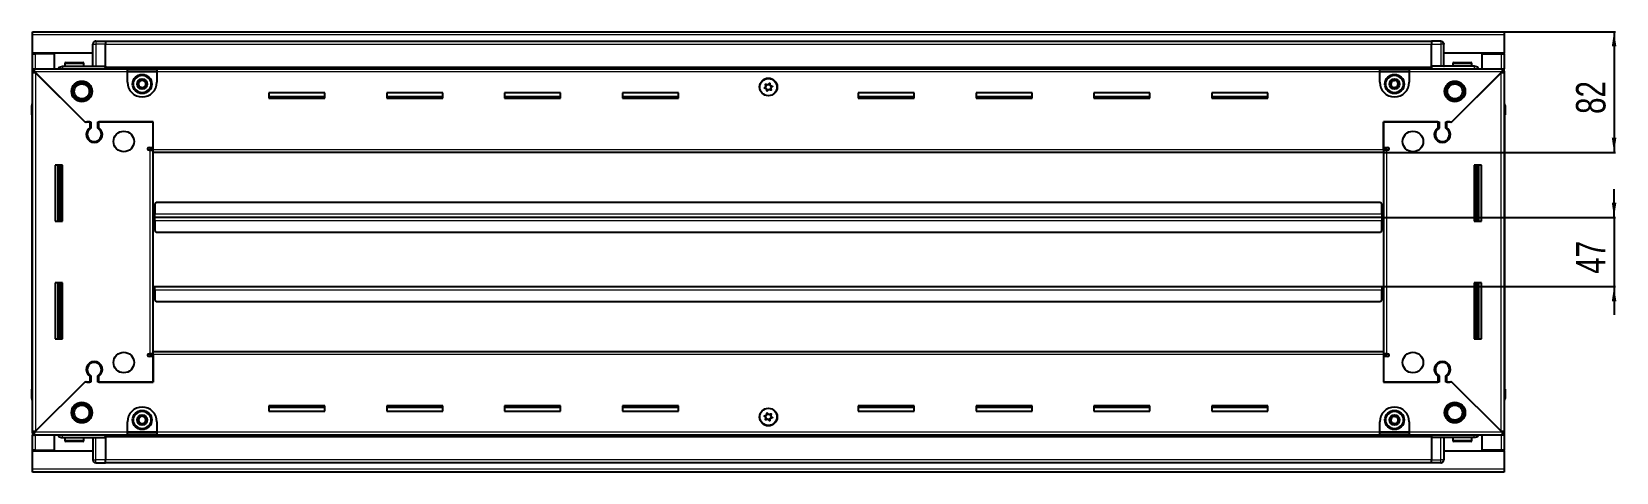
# Model space of a CAD drawing. Header units: millimetres. Extents: x 355 to 4534, y -819 to 1513.
# Drawn here: x 3458 to 4534, y 1018 to 1317 of the extents above; entities that cross this region are included whole.
import ezdxf

# ---------------------------------------------------------------- set-up
doc = ezdxf.new("R2010")
doc.units = ezdxf.units.MM
doc.layers.add('FORMAT', color=7, linetype='Continuous')
doc.styles.add('SLDTEXTSTYLE0', font='TXT', dxfattribs={"width": 0.75})
doc.dimstyles.new('SLDDIMSTYLE0', dxfattribs={"dimtxt": 20, "dimasz": 10, "dimexe": 0, "dimexo": 0.0625, "dimgap": 5, "dimtad": 2, "dimdec": 1, "dimrnd": 1e-09, "dimzin": 12, "dimdsep": 46, "dimtxsty": 'SLDTEXTSTYLE0', "dimsah": 1, "dimcen": 0.09, "dimadec": 0, "dimazin": 3, "dimtfac": 1, "dimtofl": 0, "dimtmove": 0, "dimatfit": 3, "dimfxl": 0, "dimfrac": 2, "dimtolj": 1, "dimtzin": 12, "dimarcsym": 0})
doc.dimstyles.new('SLDDIMSTYLE1', dxfattribs={"dimtxt": 20, "dimasz": 10, "dimexe": 0, "dimexo": 0.0625, "dimgap": 5, "dimtad": 2, "dimdec": 1, "dimrnd": 1e-09, "dimzin": 12, "dimdsep": 46, "dimtxsty": 'SLDTEXTSTYLE0', "dimsah": 1, "dimcen": 0.09, "dimadec": 0, "dimazin": 3, "dimtfac": 1, "dimtmove": 0, "dimatfit": 0, "dimfxl": 0, "dimfrac": 2, "dimtolj": 1, "dimtzin": 12, "dimarcsym": 0})

# ---------------------------------------------------------------- blocks, each defined once
blk = doc.blocks.new('_D_6')
at = {"layer": 'FORMAT'}
for p, q in [((4457.9, 1316.5), (4533.4, 1316.5)), ((4532.4, 1316.5), (4532.4, 1234.5)), ((4375.9, 1234.5), (4533.4, 1234.5))]:
    blk.add_line(p, q, dxfattribs=at)
for points in [[(4532.4, 1316.5), (4530.9, 1306.5), (4534, 1306.5)], [(4532.4, 1234.5), (4534, 1244.5), (4530.9, 1244.5)]]:
    blk.add_solid(points, dxfattribs=at)
at = {"layer": 'FORMAT', "insert": (4506.6, 1260.7), "char_height": 20, "attachment_point": 1, "rotation": 90, "style": 'SLDTEXTSTYLE0'}
blk.add_mtext('82', dxfattribs=at)
blk = doc.blocks.new('_D_7')
at = {"layer": 'FORMAT'}
for p, q in [((4532.4, 1190.5), (4532.4, 1209.7)), ((4374.9, 1190.5), (4533.4, 1190.5)), ((4532.4, 1190.5), (4532.4, 1143.5)), ((4374.9, 1143.5), (4533.4, 1143.5)), ((4532.4, 1143.5), (4532.4, 1124.3))]:
    blk.add_line(p, q, dxfattribs=at)
for points in [[(4532.4, 1190.5), (4534, 1200.5), (4530.9, 1200.5)], [(4532.4, 1143.5), (4530.9, 1133.5), (4534, 1133.5)]]:
    blk.add_solid(points, dxfattribs=at)
at = {"layer": 'FORMAT', "insert": (4506.6, 1152.2), "char_height": 20, "attachment_point": 1, "rotation": 90, "style": 'SLDTEXTSTYLE0'}
blk.add_mtext('47', dxfattribs=at)

msp = doc.modelspace()

# ---------------------------------------------------------------- linework, layer by layer
at = {"color": 7, "linetype": 'Continuous', "lineweight": 25}
for p, q in [((3458.91, 1316.51), (4457.91, 1316.51)), ((3458.91, 1314.41), (3458.91, 1316.51)), ((3458.91, 1302.01), (3458.91, 1314.41)), ((4457.91, 1316.51), (4457.91, 1314.41)), ((4457.91, 1314.41), (4457.91, 1302.01)), ((3499.91, 1302.01), (3458.91, 1302.01)), ((3458.91, 1301.51), (3458.91, 1302.01)), ((3458.91, 1301.51), (3461.01, 1301.51)), ((3458.91, 1291.26), (3458.91, 1301.51)), ((3460.41, 1301.51), (3460.41, 1302.01)), ((3473.91, 1301.51), (3461.01, 1301.51)), ((3473.91, 1291.26), (3473.91, 1301.51)), ((3499.91, 1293.01), (3499.91, 1308.01)), ((3500.59, 1309.51), (3500.59, 1309.51)), ((3501.91, 1310.01), (3508.41, 1310.01)), ((3501.91, 1310.01), (3508.41, 1310.01)), ((3508.41, 1310.01), (3508.41, 1310.01)), ((3508.41, 1310.01), (3508.41, 1310.01)), ((3508.41, 1310.01), (3508.41, 1308.01)), ((4408.41, 1309.86), (3508.41, 1309.86)), ((3508.41, 1293.01), (3508.41, 1308.01)), ((4408.41, 1310.01), (4408.41, 1310.01)), ((4414.91, 1310.01), (4408.41, 1310.01)), ((4414.91, 1310.01), (4408.41, 1310.01)), ((4408.41, 1310.01), (4408.41, 1308.01)), ((4408.41, 1293.01), (4408.41, 1308.01)), ((4416.91, 1308.01), (4416.91, 1308.01)), ((4416.91, 1293.01), (4416.91, 1308.01)), ((4457.91, 1302.01), (4416.91, 1302.01)), ((4442.91, 1291.26), (4442.91, 1301.51)), ((4442.91, 1301.51), (4455.81, 1301.51)), ((4455.81, 1301.51), (4457.91, 1301.51)), ((4456.41, 1301.51), (4456.41, 1302.01)), ((4457.91, 1301.51), (4457.91, 1302.01)), ((4457.91, 1301.51), (4457.91, 1291.26)), ((3458.91, 1289.76), (3458.91, 1291.26)), ((3458.91, 1291.26), (3459.91, 1291.26)), ((3459.91, 1291.26), (3523.41, 1291.26)), ((3459.91, 1289.76), (3459.91, 1291.26)), ((3479.41, 1293.01), (3508.41, 1293.01)), ((3480.91, 1294.91), (3480.91, 1293.01)), ((3481.71, 1295.71), (3493.11, 1295.71)), ((3493.91, 1293.01), (3493.91, 1294.91)), ((3508.34, 1291.26), (3508.41, 1292.97)), ((3508.41, 1293.01), (3508.41, 1292.51)), ((3508.41, 1291.86), (4408.41, 1291.86)), ((3523.41, 1289.16), (3523.41, 1291.26)), ((3523.41, 1291.26), (3543.41, 1291.26)), ((3543.41, 1291.26), (4373.41, 1291.26)), ((3543.41, 1291.26), (3543.41, 1289.16)), ((4373.41, 1289.16), (4373.41, 1291.26)), ((4373.41, 1291.26), (4393.41, 1291.26)), ((4393.41, 1291.26), (4393.41, 1289.16)), ((4393.41, 1291.26), (4456.91, 1291.26)), ((4437.41, 1293.01), (4408.41, 1293.01)), ((4408.41, 1293.01), (4408.41, 1292.51)), ((4408.41, 1292.97), (4408.49, 1291.26)), ((4422.91, 1294.91), (4422.91, 1293.01)), ((4423.71, 1295.71), (4435.11, 1295.71)), ((4435.91, 1293.01), (4435.91, 1294.91)), ((4456.91, 1289.76), (4456.91, 1291.26)), ((4456.91, 1291.26), (4457.91, 1291.26)), ((4457.91, 1289.76), (4457.91, 1291.26)), ((3458.91, 1289.26), (3458.91, 1289.76)), ((3458.91, 1289.76), (3459.91, 1289.76)), ((3458.91, 1044.76), (3458.91, 1289.26)), ((3460.41, 1289.26), (3458.91, 1289.26)), ((3460.51, 1289.16), (3494.41, 1255.26)), ((3495.11, 1254.56), (3461.01, 1288.66)), ((3523.41, 1289.76), (3543.41, 1289.76)), ((3523.41, 1282.26), (3523.41, 1289.16)), ((3543.41, 1289.16), (3543.41, 1282.26)), ((4373.41, 1289.76), (4393.41, 1289.76)), ((4373.41, 1282.26), (4373.41, 1289.16)), ((4393.41, 1289.16), (4393.41, 1282.26)), ((4455.81, 1288.66), (4421.71, 1254.56)), ((4422.41, 1255.26), (4456.31, 1289.16)), ((4456.41, 1289.26), (4457.91, 1289.26)), ((4456.91, 1289.76), (4457.91, 1289.76)), ((4457.91, 1289.76), (4457.91, 1289.26)), ((4457.91, 1289.26), (4457.91, 1044.76)), ((3657.41, 1275.01), (3619.41, 1275.01)), ((3619.41, 1275.01), (3619.41, 1271.51)), ((3657.41, 1272.26), (3619.41, 1272.26)), ((3619.41, 1271.51), (3657.41, 1271.51)), ((3657.41, 1271.51), (3657.41, 1275.01)), ((3737.41, 1275.01), (3699.41, 1275.01)), ((3699.41, 1275.01), (3699.41, 1271.51)), ((3737.41, 1272.26), (3699.41, 1272.26)), ((3699.41, 1271.51), (3737.41, 1271.51)), ((3737.41, 1271.51), (3737.41, 1275.01)), ((3817.41, 1275.01), (3779.41, 1275.01)), ((3779.41, 1275.01), (3779.41, 1271.51)), ((3817.41, 1272.26), (3779.41, 1272.26)), ((3779.41, 1271.51), (3817.41, 1271.51)), ((3817.41, 1271.51), (3817.41, 1275.01)), ((3897.41, 1275.01), (3859.41, 1275.01)), ((3859.41, 1275.01), (3859.41, 1271.51)), ((3897.41, 1272.26), (3859.41, 1272.26)), ((3859.41, 1271.51), (3897.41, 1271.51)), ((3897.41, 1271.51), (3897.41, 1275.01)), ((4057.41, 1275.01), (4019.41, 1275.01)), ((4019.41, 1275.01), (4019.41, 1271.51)), ((4057.41, 1272.26), (4019.41, 1272.26)), ((4019.41, 1271.51), (4057.41, 1271.51)), ((4057.41, 1271.51), (4057.41, 1275.01)), ((4137.41, 1275.01), (4099.41, 1275.01)), ((4099.41, 1275.01), (4099.41, 1271.51)), ((4137.41, 1272.26), (4099.41, 1272.26)), ((4099.41, 1271.51), (4137.41, 1271.51)), ((4137.41, 1271.51), (4137.41, 1275.01)), ((4217.41, 1275.01), (4179.41, 1275.01)), ((4179.41, 1275.01), (4179.41, 1271.51)), ((4217.41, 1272.26), (4179.41, 1272.26)), ((4179.41, 1271.51), (4217.41, 1271.51)), ((4217.41, 1271.51), (4217.41, 1275.01)), ((4297.41, 1275.01), (4259.41, 1275.01)), ((4259.41, 1275.01), (4259.41, 1271.51)), ((4297.41, 1272.26), (4259.41, 1272.26)), ((4259.41, 1271.51), (4297.41, 1271.51)), ((4297.41, 1271.51), (4297.41, 1275.01)), ((3458.41, 1266.51), (3458.41, 1260.01)), ((3458.41, 1260.01), (3458.41, 1266.51)), ((3458.41, 1260.01), (3458.41, 1260.01)), ((3458.91, 1260.01), (3458.41, 1260.01)), ((3458.56, 1260.01), (3458.56, 1074.01)), ((4457.91, 1267.83), (4457.91, 1267.83)), ((4457.91, 1260.01), (4458.41, 1260.01)), ((4458.26, 1074.01), (4458.26, 1260.01)), ((4458.41, 1266.51), (4458.41, 1260.01)), ((4458.41, 1260.01), (4458.41, 1266.51)), ((4458.41, 1260.01), (4458.41, 1260.01)), ((4458.41, 1260.01), (4458.41, 1260.01)), ((3494.41, 1255.26), (3498.61, 1255.26)), ((3495.81, 1255.26), (3495.11, 1254.56)), ((3497.91, 1255.26), (3495.81, 1255.26)), ((3497.91, 1255.26), (3497.91, 1251.37)), ((3498.61, 1255.26), (3498.61, 1250.97)), ((3503.21, 1255.26), (3540.91, 1255.26)), ((3503.21, 1250.97), (3503.21, 1255.26)), ((3503.91, 1251.37), (3503.91, 1255.26)), ((3540.91, 1255.26), (3503.91, 1255.26)), ((3540.91, 1238.01), (3540.91, 1255.26)), ((3540.91, 1236.61), (3540.91, 1255.26)), ((4375.91, 1255.26), (4375.91, 1238.01)), ((4412.91, 1255.26), (4375.91, 1255.26)), ((4375.91, 1255.26), (4413.61, 1255.26)), ((4375.91, 1236.61), (4375.91, 1255.26)), ((4412.91, 1255.26), (4412.91, 1251.37)), ((4413.61, 1255.26), (4413.61, 1250.97)), ((4418.21, 1255.26), (4422.41, 1255.26)), ((4418.21, 1250.97), (4418.21, 1255.26)), ((4421.01, 1255.26), (4418.91, 1255.26)), ((4418.91, 1251.37), (4418.91, 1255.26)), ((4421.71, 1254.56), (4421.01, 1255.26)), ((3498.91, 1242.39), (3498.91, 1241.63)), ((3538.06, 1238.01), (3540.91, 1238.01)), ((3540.91, 1237.01), (3538.91, 1237.01)), ((3538.91, 1237.01), (3538.91, 1236.01)), ((4375.91, 1238.01), (4378.76, 1238.01)), ((4377.91, 1237.01), (4375.91, 1237.01)), ((4377.91, 1236.01), (4377.91, 1237.01)), ((4417.91, 1242.39), (4417.91, 1241.63)), ((3538.81, 1236.01), (3538.06, 1236.01)), ((3538.81, 1236.01), (3540.91, 1236.01)), ((3540.91, 1234.51), (3540.91, 1236.61)), ((3540.91, 1099.51), (3540.91, 1234.51)), ((4375.91, 1234.51), (3540.91, 1234.51)), ((4375.91, 1236.61), (4375.91, 1234.51)), ((4375.91, 1236.01), (4378.01, 1236.01)), ((4375.91, 1234.51), (4375.91, 1099.51)), ((4378.76, 1236.01), (4378.01, 1236.01)), ((3479.41, 1226.01), (3474.41, 1226.01)), ((3474.41, 1226.01), (3474.41, 1188.01)), ((3476.56, 1188.01), (3476.56, 1226.01)), ((3478.35, 1188.01), (3478.35, 1226.01)), ((3478.39, 1188.01), (3478.39, 1226.01)), ((3479.41, 1188.01), (3479.41, 1226.01)), ((4437.41, 1226.01), (4437.41, 1188.01)), ((4442.41, 1226.01), (4437.41, 1226.01)), ((4438.43, 1226.01), (4438.43, 1188.01)), ((4438.47, 1226.01), (4438.47, 1188.01)), ((4440.26, 1226.01), (4440.26, 1188.01)), ((4442.41, 1188.01), (4442.41, 1226.01)), ((3542.91, 1200.51), (3541.91, 1199.51)), ((3541.91, 1199.51), (3541.91, 1192.61)), ((4373.91, 1200.51), (3542.91, 1200.51)), ((4374.91, 1199.51), (4373.91, 1200.51)), ((4374.91, 1192.61), (4374.91, 1199.51)), ((3474.41, 1188.01), (3479.41, 1188.01)), ((3541.66, 1190.51), (3540.91, 1190.51)), ((3541.91, 1193.36), (3541.66, 1193.36)), ((3541.66, 1193.36), (3541.66, 1190.51)), ((3541.66, 1190.51), (3541.66, 1187.66)), ((3541.66, 1187.66), (3541.91, 1187.66)), ((3541.91, 1190.51), (3541.91, 1192.61)), ((3541.91, 1188.41), (3541.91, 1190.51)), ((4374.91, 1190.51), (3541.91, 1190.51)), ((3541.91, 1188.41), (3541.91, 1181.51)), ((4375.16, 1193.36), (4374.91, 1193.36)), ((4374.91, 1192.61), (4374.91, 1190.51)), ((4374.91, 1190.51), (4374.91, 1188.41)), ((4374.91, 1181.51), (4374.91, 1188.41)), ((4374.91, 1187.66), (4375.16, 1187.66)), ((4375.16, 1190.51), (4375.16, 1193.36)), ((4375.16, 1187.66), (4375.16, 1190.51)), ((4375.91, 1190.51), (4375.16, 1190.51)), ((4437.41, 1188.01), (4442.41, 1188.01)), ((3541.91, 1181.51), (3542.91, 1180.51)), ((3542.91, 1180.51), (4373.91, 1180.51)), ((4373.91, 1180.51), (4374.91, 1181.51)), ((3479.41, 1146.01), (3474.41, 1146.01)), ((3474.41, 1146.01), (3474.41, 1108.01)), ((3476.56, 1108.01), (3476.56, 1146.01)), ((3478.35, 1108.01), (3478.35, 1146.01)), ((3478.39, 1108.01), (3478.39, 1146.01)), ((3479.41, 1108.01), (3479.41, 1146.01)), ((3540.91, 1143.51), (3541.66, 1143.51)), ((3541.66, 1143.51), (3541.66, 1140.66)), ((3541.66, 1140.66), (3541.91, 1140.66)), ((3541.91, 1141.41), (3541.91, 1143.51)), ((3541.91, 1143.51), (4374.91, 1143.51)), ((3541.91, 1141.41), (3541.91, 1134.51)), ((4374.91, 1143.51), (4374.91, 1141.41)), ((4374.91, 1134.51), (4374.91, 1141.41)), ((4374.91, 1140.66), (4375.16, 1140.66)), ((4375.16, 1140.66), (4375.16, 1143.51)), ((4375.16, 1143.51), (4375.91, 1143.51)), ((4437.41, 1146.01), (4437.41, 1108.01)), ((4442.41, 1146.01), (4437.41, 1146.01)), ((4438.43, 1146.01), (4438.43, 1108.01)), ((4438.47, 1146.01), (4438.47, 1108.01)), ((4440.26, 1146.01), (4440.26, 1108.01)), ((4442.41, 1108.01), (4442.41, 1146.01)), ((3541.91, 1134.51), (3542.91, 1133.51)), ((3542.91, 1133.51), (4373.91, 1133.51)), ((4373.91, 1133.51), (4374.91, 1134.51)), ((3474.41, 1108.01), (3479.41, 1108.01)), ((4437.41, 1108.01), (4442.41, 1108.01)), ((3538.06, 1098.01), (3538.81, 1098.01)), ((3540.91, 1098.01), (3538.81, 1098.01)), ((3538.91, 1098.01), (3538.91, 1097.01)), ((3540.91, 1097.41), (3540.91, 1099.51)), ((3540.91, 1099.51), (4375.91, 1099.51)), ((3540.91, 1097.41), (3540.91, 1078.76)), ((4375.91, 1099.51), (4375.91, 1097.41)), ((4378.01, 1098.01), (4375.91, 1098.01)), ((4375.91, 1097.41), (4375.91, 1078.76)), ((4377.91, 1097.01), (4377.91, 1098.01)), ((4378.01, 1098.01), (4378.76, 1098.01)), ((3498.91, 1092.38), (3498.91, 1091.62)), ((3540.91, 1096.01), (3538.06, 1096.01)), ((3538.91, 1097.01), (3540.91, 1097.01)), ((3540.91, 1078.76), (3540.91, 1096.01)), ((4375.91, 1097.01), (4377.91, 1097.01)), ((4375.91, 1096.01), (4375.91, 1078.76)), ((4378.76, 1096.01), (4375.91, 1096.01)), ((4417.91, 1092.38), (4417.91, 1091.62)), ((3494.41, 1078.76), (3460.51, 1044.86)), ((3461.01, 1045.36), (3495.11, 1079.46)), ((3498.61, 1078.76), (3494.41, 1078.76)), ((3495.11, 1079.46), (3495.81, 1078.76)), ((3495.81, 1078.76), (3497.91, 1078.76)), ((3497.91, 1082.65), (3497.91, 1078.76)), ((3498.61, 1083.04), (3498.61, 1078.76)), ((3503.21, 1078.76), (3503.21, 1083.04)), ((3540.91, 1078.76), (3503.21, 1078.76)), ((3503.91, 1078.76), (3503.91, 1082.65)), ((3503.91, 1078.76), (3540.91, 1078.76)), ((4375.91, 1078.76), (4412.91, 1078.76)), ((4413.61, 1078.76), (4375.91, 1078.76)), ((4412.91, 1082.65), (4412.91, 1078.76)), ((4413.61, 1083.04), (4413.61, 1078.76)), ((4418.21, 1078.76), (4418.21, 1083.04)), ((4422.41, 1078.76), (4418.21, 1078.76)), ((4418.91, 1078.76), (4418.91, 1082.65)), ((4418.91, 1078.76), (4421.01, 1078.76)), ((4421.01, 1078.76), (4421.71, 1079.46)), ((4421.71, 1079.46), (4455.81, 1045.36)), ((4456.31, 1044.86), (4422.41, 1078.76)), ((3458.41, 1074.01), (3458.41, 1074.01)), ((3458.41, 1067.51), (3458.41, 1074.01)), ((3458.41, 1074.01), (3458.41, 1074.01)), ((3458.41, 1074.01), (3458.41, 1067.51)), ((3458.91, 1074.01), (3458.41, 1074.01)), ((3458.91, 1066.18), (3458.91, 1066.18)), ((4457.91, 1074.01), (4458.41, 1074.01)), ((4458.41, 1074.01), (4458.41, 1074.01)), ((4458.41, 1067.51), (4458.41, 1074.01)), ((4458.41, 1074.01), (4458.41, 1067.51)), ((3657.41, 1062.51), (3619.41, 1062.51)), ((3619.41, 1062.51), (3619.41, 1059.01)), ((3619.41, 1061.76), (3657.41, 1061.76)), ((3619.41, 1059.01), (3657.41, 1059.01)), ((3657.41, 1059.01), (3657.41, 1062.51)), ((3737.41, 1062.51), (3699.41, 1062.51)), ((3699.41, 1062.51), (3699.41, 1059.01)), ((3699.41, 1061.76), (3737.41, 1061.76)), ((3699.41, 1059.01), (3737.41, 1059.01)), ((3737.41, 1059.01), (3737.41, 1062.51)), ((3817.41, 1062.51), (3779.41, 1062.51)), ((3779.41, 1062.51), (3779.41, 1059.01)), ((3779.41, 1061.76), (3817.41, 1061.76)), ((3779.41, 1059.01), (3817.41, 1059.01)), ((3817.41, 1059.01), (3817.41, 1062.51)), ((3897.41, 1062.51), (3859.41, 1062.51)), ((3859.41, 1062.51), (3859.41, 1059.01)), ((3859.41, 1061.76), (3897.41, 1061.76)), ((3859.41, 1059.01), (3897.41, 1059.01)), ((3897.41, 1059.01), (3897.41, 1062.51)), ((4057.41, 1062.51), (4019.41, 1062.51)), ((4019.41, 1062.51), (4019.41, 1059.01)), ((4019.41, 1061.76), (4057.41, 1061.76)), ((4019.41, 1059.01), (4057.41, 1059.01)), ((4057.41, 1059.01), (4057.41, 1062.51)), ((4137.41, 1062.51), (4099.41, 1062.51)), ((4099.41, 1062.51), (4099.41, 1059.01)), ((4099.41, 1061.76), (4137.41, 1061.76)), ((4099.41, 1059.01), (4137.41, 1059.01)), ((4137.41, 1059.01), (4137.41, 1062.51)), ((4217.41, 1062.51), (4179.41, 1062.51)), ((4179.41, 1062.51), (4179.41, 1059.01)), ((4179.41, 1061.76), (4217.41, 1061.76)), ((4179.41, 1059.01), (4217.41, 1059.01)), ((4217.41, 1059.01), (4217.41, 1062.51)), ((4297.41, 1062.51), (4259.41, 1062.51)), ((4259.41, 1062.51), (4259.41, 1059.01)), ((4259.41, 1061.76), (4297.41, 1061.76)), ((4259.41, 1059.01), (4297.41, 1059.01)), ((4297.41, 1059.01), (4297.41, 1062.51)), ((3458.91, 1044.26), (3458.91, 1044.76)), ((3460.41, 1044.76), (3458.91, 1044.76)), ((3458.91, 1044.26), (3458.91, 1042.76)), ((3459.91, 1044.26), (3458.91, 1044.26)), ((3459.91, 1044.26), (3459.91, 1042.76)), ((3523.41, 1044.86), (3523.41, 1051.76)), ((3523.41, 1042.76), (3523.41, 1044.86)), ((3543.41, 1044.26), (3523.41, 1044.26)), ((3543.41, 1051.76), (3543.41, 1044.86)), ((3543.41, 1044.86), (3543.41, 1042.76)), ((4373.41, 1044.86), (4373.41, 1051.76)), ((4373.41, 1042.76), (4373.41, 1044.86)), ((4393.41, 1044.26), (4373.41, 1044.26)), ((4393.41, 1051.76), (4393.41, 1044.86)), ((4393.41, 1044.86), (4393.41, 1042.76)), ((4456.41, 1044.76), (4457.91, 1044.76)), ((4456.91, 1044.26), (4456.91, 1042.76)), ((4457.91, 1044.26), (4456.91, 1044.26)), ((4457.91, 1044.76), (4457.91, 1044.26)), ((4457.91, 1044.26), (4457.91, 1042.76)), ((3458.91, 1032.51), (3458.91, 1042.76)), ((3459.91, 1042.76), (3458.91, 1042.76)), ((3523.41, 1042.76), (3459.91, 1042.76)), ((3473.91, 1032.51), (3473.91, 1042.76)), ((3479.41, 1041.01), (3508.41, 1041.01)), ((3480.91, 1041.01), (3480.91, 1039.11)), ((3485.49, 1038.31), (3481.71, 1038.31)), ((3493.11, 1038.31), (3485.49, 1038.31)), ((3493.91, 1039.11), (3493.91, 1041.01)), ((3499.91, 1041.01), (3499.91, 1026.01)), ((3508.41, 1041.04), (3508.34, 1042.76)), ((4408.41, 1042.16), (3508.41, 1042.16)), ((3508.41, 1041.01), (3508.41, 1041.51)), ((3508.41, 1041.01), (3508.41, 1026.01)), ((3543.41, 1042.76), (3523.41, 1042.76)), ((4373.41, 1042.76), (3543.41, 1042.76)), ((4393.41, 1042.76), (4373.41, 1042.76)), ((4456.91, 1042.76), (4393.41, 1042.76)), ((4408.49, 1042.76), (4408.41, 1041.04)), ((4408.41, 1041.01), (4408.41, 1041.51)), ((4437.41, 1041.01), (4408.41, 1041.01)), ((4408.41, 1041.01), (4408.41, 1026.01)), ((4416.91, 1041.01), (4416.91, 1026.01)), ((4422.91, 1041.01), (4422.91, 1039.11)), ((4430.7, 1038.31), (4423.71, 1038.31)), ((4435.11, 1038.31), (4430.7, 1038.31)), ((4435.91, 1039.11), (4435.91, 1041.01)), ((4442.91, 1032.51), (4442.91, 1042.76)), ((4457.91, 1042.76), (4456.91, 1042.76)), ((4457.91, 1042.76), (4457.91, 1032.51)), ((3461.01, 1032.51), (3458.91, 1032.51)), ((3458.91, 1032.01), (3458.91, 1032.51)), ((3458.91, 1032.01), (3499.91, 1032.01)), ((3458.91, 1019.61), (3458.91, 1032.01)), ((3460.41, 1032.01), (3460.41, 1032.51)), ((3461.01, 1032.51), (3473.91, 1032.51)), ((3499.91, 1026.01), (3499.91, 1026.01)), ((3501.91, 1024.01), (3508.41, 1024.01)), ((3501.91, 1024.01), (3508.41, 1024.01)), ((3508.41, 1024.01), (3508.41, 1026.01)), ((3508.41, 1024.16), (4408.41, 1024.16)), ((3508.41, 1024.01), (3508.41, 1024.01)), ((4408.41, 1024.01), (4408.41, 1026.01)), ((4414.91, 1024.01), (4408.41, 1024.01)), ((4408.41, 1024.01), (4408.41, 1024.01)), ((4408.41, 1024.01), (4408.41, 1024.01)), ((4414.91, 1024.01), (4408.41, 1024.01)), ((4416.23, 1024.51), (4416.23, 1024.51)), ((4416.91, 1032.01), (4457.91, 1032.01)), ((4455.81, 1032.51), (4442.91, 1032.51)), ((4457.91, 1032.51), (4455.81, 1032.51)), ((4456.41, 1032.01), (4456.41, 1032.51)), ((4457.91, 1032.01), (4457.91, 1032.51)), ((4457.91, 1032.01), (4457.91, 1019.61)), ((3458.91, 1017.51), (3458.91, 1019.61)), ((4457.91, 1017.51), (3458.91, 1017.51)), ((4457.91, 1019.61), (4457.91, 1017.51))]:
    msp.add_line(p, q, dxfattribs=at)
at = {"color": 8, "linetype": 'Continuous', "lineweight": 18}
for p, q in [((4457.91, 1314.41), (3458.91, 1314.41)), ((3461.01, 1301.51), (3461.01, 1302.01)), ((3461.01, 1291.26), (3461.01, 1301.51)), ((3499.91, 1308.01), (3501.91, 1308.01)), ((3501.91, 1310.01), (3501.91, 1308.01)), ((3501.91, 1308.01), (3501.91, 1293.01)), ((3508.41, 1308.01), (3501.91, 1308.01)), ((4408.41, 1307.86), (3508.41, 1307.86)), ((4408.41, 1308.01), (4414.91, 1308.01)), ((4414.91, 1310.01), (4414.91, 1308.01)), ((4416.91, 1308.01), (4414.91, 1308.01)), ((4414.91, 1308.01), (4414.91, 1293.01)), ((4455.81, 1302.01), (4455.81, 1301.51)), ((4455.81, 1301.51), (4455.81, 1291.26)), ((3480.91, 1294.91), (3493.91, 1294.91)), ((4408.41, 1292.51), (3508.41, 1292.51)), ((4408.41, 1291.27), (3508.41, 1291.27)), ((4422.91, 1294.91), (4435.91, 1294.91)), ((3523.41, 1289.16), (3460.51, 1289.16)), ((3461.01, 1288.66), (3461.01, 1045.36)), ((3523.41, 1289.16), (3543.41, 1289.16)), ((4373.41, 1289.16), (3543.41, 1289.16)), ((4373.41, 1289.16), (4393.41, 1289.16)), ((4456.31, 1289.16), (4393.41, 1289.16)), ((4455.81, 1045.36), (4455.81, 1288.66)), ((3458.91, 1266.51), (3458.41, 1266.51)), ((4457.91, 1266.51), (4458.41, 1266.51)), ((3538.81, 1098.01), (3538.81, 1236.01)), ((3540.91, 1236.61), (4375.91, 1236.61)), ((4378.01, 1236.01), (4378.01, 1098.01)), ((3475.91, 1226.01), (3475.91, 1188.01)), ((3477.15, 1226.01), (3477.15, 1188.01)), ((4439.68, 1188.01), (4439.68, 1226.01)), ((4440.91, 1188.01), (4440.91, 1226.01)), ((4374.91, 1192.61), (3541.91, 1192.61)), ((3541.91, 1188.41), (4374.91, 1188.41)), ((3475.91, 1146.01), (3475.91, 1108.01)), ((3477.15, 1146.01), (3477.15, 1108.01)), ((3541.91, 1141.41), (4374.91, 1141.41)), ((4439.68, 1108.01), (4439.68, 1146.01)), ((4440.91, 1108.01), (4440.91, 1146.01)), ((4375.91, 1097.41), (3540.91, 1097.41)), ((3458.91, 1067.51), (3458.41, 1067.51)), ((4457.91, 1067.51), (4458.41, 1067.51)), ((3460.51, 1044.86), (3523.41, 1044.86)), ((3543.41, 1044.86), (3523.41, 1044.86)), ((3543.41, 1044.86), (4373.41, 1044.86)), ((4393.41, 1044.86), (4373.41, 1044.86)), ((4393.41, 1044.86), (4456.31, 1044.86)), ((3461.01, 1032.51), (3461.01, 1042.76)), ((3485.22, 1039.11), (3480.91, 1039.11)), ((3493.91, 1039.11), (3485.22, 1039.11)), ((3501.91, 1026.01), (3501.91, 1041.01)), ((3508.41, 1042.74), (4408.41, 1042.74)), ((3508.41, 1041.51), (4408.41, 1041.51)), ((4414.91, 1026.01), (4414.91, 1041.01)), ((4430.89, 1039.11), (4422.91, 1039.11)), ((4435.91, 1039.11), (4430.89, 1039.11)), ((4455.81, 1042.76), (4455.81, 1032.51)), ((3461.01, 1032.01), (3461.01, 1032.51)), ((3499.91, 1026.01), (3501.91, 1026.01)), ((3501.91, 1024.01), (3501.91, 1026.01)), ((3508.41, 1026.01), (3501.91, 1026.01)), ((3508.41, 1026.16), (4408.41, 1026.16)), ((4408.41, 1026.01), (4414.91, 1026.01)), ((4416.91, 1026.01), (4414.91, 1026.01)), ((4414.91, 1024.01), (4414.91, 1026.01)), ((4455.81, 1032.51), (4455.81, 1032.01)), ((4457.91, 1019.61), (3458.91, 1019.61))]:
    msp.add_line(p, q, dxfattribs=at)
at = {"color": 7, "linetype": 'Continuous', "lineweight": 25, "flags": 128}
msp.add_lwpolyline([(4416.77, 1308.76), (4416.87, 1308.4), (4416.91, 1308.01)], dxfattribs=at)
at = {"color": 7, "linetype": 'Continuous', "lineweight": 25}
for centre, radius in [((3492.41, 1276.01), 7), ((3492.41, 1276.01), 6.03), ((3492.41, 1276.01), 5.1), ((3533.41, 1281.01), 6.5), ((3533.41, 1281.01), 3.46), ((3958.41, 1279.01), 6), ((3958.41, 1278.86), 5.79), ((3958.41, 1278.86), 1.85), ((4383.41, 1281.01), 6.5), ((4383.41, 1281.01), 3.46), ((4424.41, 1276.01), 7), ((4424.41, 1276.01), 6.03), ((4424.41, 1276.01), 5.1), ((3520.91, 1242.01), 7), ((4395.91, 1242.01), 7), ((3520.91, 1092.01), 7), ((4395.91, 1092.01), 7), ((3492.41, 1058.01), 7), ((4424.41, 1058.01), 7), ((3492.41, 1058.01), 6.02), ((3492.41, 1058.01), 5.1), ((3533.41, 1053.01), 6.5), ((3533.41, 1053.01), 3.46), ((3958.41, 1055.01), 6), ((3958.41, 1055.16), 5.79), ((3958.41, 1055.16), 1.85), ((4383.41, 1053.01), 6.5), ((4383.41, 1053.01), 3.46), ((4424.41, 1058.01), 6.03), ((4424.41, 1058.01), 5.1)]:
    msp.add_circle(centre, radius, dxfattribs=at)
at = {"color": 8, "linetype": 'Continuous', "lineweight": 18}
for centre in [(3533.41, 1281.01), (4383.41, 1281.01), (3533.41, 1053.01), (4383.41, 1053.01)]:
    msp.add_circle(centre, 5.7, dxfattribs=at)
at = {"color": 7, "linetype": 'Continuous', "lineweight": 25}
for centre, radius, start, end in [((3501.91, 1308.01), 2, 90, 180), ((3501.91, 1308.01), 2, 123.94202, 131.40962), ((3501.91, 1308.01), 2, 90, 108.58003), ((4414.91, 1308.01), 2, 0, 90), ((3481.71, 1294.91), 0.8, 90, 180), ((3493.11, 1294.91), 0.8, 0, 90), ((3499.71, 1293.21), 0.2, 270, 0), ((4417.11, 1293.21), 0.2, 180, 270), ((4423.71, 1294.91), 0.8, 90, 180), ((4435.11, 1294.91), 0.8, 0, 90), ((3533.41, 1282.26), 10, 180, 270), ((3533.41, 1281.01), 2.5, 134.01559, 194.01559), ((3533.41, 1281.01), 2.5, 194.01559, 254.01559), ((3533.41, 1281.01), 2.5, 74.01559, 134.01559), ((3533.41, 1282.26), 10, 270, 0), ((3533.41, 1281.01), 2.5, 14.01559, 74.01559), ((3533.41, 1281.01), 2.5, 314.01559, 14.01559), ((4383.41, 1282.26), 10, 180, 270), ((4383.41, 1281.01), 2.5, 160.11158, 220.11158), ((4383.41, 1281.01), 2.5, 100.11158, 160.11158), ((4383.41, 1281.01), 2.5, 40.11158, 100.11158), ((4383.41, 1282.26), 10, 270, 0), ((4383.41, 1281.01), 2.5, 280.11158, 340.11158), ((4383.41, 1281.01), 2.5, 340.11158, 40.11158), ((3533.41, 1281.01), 2.5, 254.01559, 314.01559), ((4383.41, 1281.01), 2.5, 220.11158, 280.11158), ((3460.41, 1266.51), 2, 138.57492, 180), ((3460.41, 1266.51), 2, 138.59038, 180), ((4456.41, 1266.51), 2, 33.78451, 41.40962), ((4456.41, 1266.51), 2, 0, 41.40962), ((4456.41, 1266.51), 2, 360, 19.56674), ((3500.91, 1246.76), 5.5, 123.05573, 56.94427), ((3500.91, 1246.76), 4.8, 118.63099, 61.36901), ((4415.91, 1246.76), 5.5, 123.05573, 56.94427), ((4415.91, 1246.76), 4.8, 118.63099, 61.36901), ((3538.06, 1237.01), 1, 90, 270), ((4378.76, 1237.01), 1, 270, 90), ((3538.06, 1097.01), 1, 90, 270), ((4378.76, 1097.01), 1, 270, 90), ((3500.91, 1087.26), 5.5, 303.05573, 236.94427), ((3500.91, 1087.26), 4.8, 298.63099, 241.36901), ((4415.91, 1087.26), 5.5, 303.05573, 236.94427), ((4415.91, 1087.26), 4.8, 298.63099, 241.36901), ((3460.41, 1067.51), 2, 180, 221.39416), ((4456.41, 1067.51), 2, 318.57492, 0), ((4456.41, 1067.51), 2, 318.59038, 0), ((3533.41, 1051.76), 10, 90, 180), ((3533.41, 1053.01), 2.5, 127.47401, 187.47401), ((3533.41, 1053.01), 2.5, 67.47401, 127.47401), ((3533.41, 1051.76), 10, 0, 90), ((3533.41, 1053.01), 2.5, 7.47401, 67.47401), ((4383.41, 1051.76), 10, 90, 180), ((4383.41, 1053.01), 2.5, 147.04236, 207.04236), ((4383.41, 1053.01), 2.5, 87.04236, 147.04236), ((4383.41, 1051.76), 10, 0, 90), ((4383.41, 1053.01), 2.5, 27.04236, 87.04236), ((4383.41, 1053.01), 2.5, 327.04236, 27.04236), ((3533.41, 1053.01), 2.5, 187.47401, 247.47401), ((3533.41, 1053.01), 2.5, 247.47401, 307.47401), ((3533.41, 1053.01), 2.5, 307.47401, 7.47401), ((4383.41, 1053.01), 2.5, 207.04236, 267.04236), ((4383.41, 1053.01), 2.5, 267.04236, 327.04236), ((3481.71, 1039.11), 0.8, 180, 270), ((3493.11, 1039.11), 0.8, 270, 0), ((3499.71, 1040.81), 0.2, 0, 90), ((4417.11, 1040.81), 0.2, 90, 180), ((4423.71, 1039.11), 0.8, 180, 270), ((4435.11, 1039.11), 0.8, 270, 0), ((3501.91, 1026.01), 2, 180, 270), ((3501.91, 1026.01), 2, 180, 270), ((4414.91, 1026.01), 2, 270, 0), ((4414.91, 1026.01), 2, 270, 288.58003), ((4414.91, 1026.01), 2, 303.94202, 311.40962)]:
    msp.add_arc(centre, radius, start, end, dxfattribs=at)
for points, knots in [([(3460.51, 1289.16), (3460.47, 1289.41), (3460.38, 1289.9), (3460.24, 1290.54), (3460.11, 1291.01), (3460, 1291.23), (3459.93, 1291.25), (3459.91, 1291.26)], [0, 0, 0, 0, 0.2302553, 0.4485219, 0.6667858, 0.8850496, 1, 1, 1, 1]), ([(3476.2, 1291.26), (3476.32, 1291.46), (3476.7, 1292.1), (3477.86, 1292.81), (3478.89, 1292.94), (3479.41, 1293.01)], [0, 0, 0, 0, 0.1822499, 0.5911249, 1, 1, 1, 1]), ([(3508.41, 1293.01), (3508.41, 1292.97), (3508.41, 1292.89), (3508.41, 1292.27), (3508.41, 1291.7), (3508.41, 1291.3), (3508.41, 1291.27)], [0, 0, 0, 0, 0.3242788, 0.6485576, 0.9728365, 1, 1, 1, 1]), ([(4408.41, 1293.01), (4408.41, 1292.97), (4408.41, 1292.89), (4408.41, 1292.27), (4408.41, 1291.7), (4408.41, 1291.3), (4408.41, 1291.27)], [0, 0, 0, 0, 0.3242788, 0.6485576, 0.9728365, 1, 1, 1, 1]), ([(4440.63, 1291.26), (4440.51, 1291.46), (4440.12, 1292.1), (4438.97, 1292.81), (4437.93, 1292.94), (4437.41, 1293.01)], [0, 0, 0, 0, 0.18224985, 0.59112493, 1, 1, 1, 1]), ([(4456.91, 1291.26), (4456.87, 1291.23), (4456.78, 1291.18), (4456.64, 1290.78), (4456.51, 1290.23), (4456.4, 1289.65), (4456.33, 1289.28), (4456.31, 1289.16)], [0, 0, 0, 0, 0.2302553, 0.4485219, 0.6667858, 0.8850496, 1, 1, 1, 1]), ([(3458.91, 1289.26), (3458.94, 1289.21), (3458.99, 1289.12), (3459.38, 1288.99), (3459.94, 1288.86), (3460.52, 1288.75), (3460.89, 1288.68), (3461.01, 1288.66)], [0, 0, 0, 0, 0.2302553, 0.4485219, 0.6667858, 0.8850496, 1, 1, 1, 1]), ([(3530.64, 1281.8), (3531.01, 1282.16), (3531.7, 1282.83), (3532.39, 1283.5), (3532.71, 1283.81)], [0, 0, 0, 0, 0.5346859, 1, 1, 1, 1]), ([(3531.34, 1279), (3531.25, 1279.33), (3531.05, 1280.13), (3530.81, 1281.1), (3530.67, 1281.68), (3530.64, 1281.8)], [0, 0, 0, 0, 0.3629006, 0.8668753, 1, 1, 1, 1]), ([(3532.71, 1283.81), (3533.21, 1283.66), (3534.14, 1283.4), (3535.06, 1283.13), (3535.49, 1283.01)], [0, 0, 0, 0, 0.5346859, 1, 1, 1, 1]), ([(3536.19, 1280.21), (3535.82, 1279.85), (3535.12, 1279.18), (3534.43, 1278.52), (3534.11, 1278.21)], [0, 0, 0, 0, 0.5346859, 1, 1, 1, 1]), ([(3535.49, 1283.01), (3535.52, 1282.89), (3535.66, 1282.31), (3535.9, 1281.34), (3536.1, 1280.55), (3536.19, 1280.21)], [0, 0, 0, 0, 0.1331247, 0.6370994, 1, 1, 1, 1]), ([(3956.53, 1280.93), (3956.52, 1280.92), (3956.5, 1280.9), (3956.49, 1280.84), (3956.5, 1280.69), (3956.6, 1280.32), (3956.74, 1279.8), (3956.57, 1279.19), (3956.21, 1278.81), (3955.91, 1278.56), (3955.74, 1278.4), (3955.69, 1278.32), (3955.67, 1278.28), (3955.68, 1278.25), (3955.69, 1278.22), (3955.75, 1278.18), (3956, 1278.08), (3956.46, 1277.97), (3957.1, 1277.66), (3957.35, 1277), (3957.41, 1276.52), (3957.48, 1276.27), (3957.53, 1276.21), (3957.55, 1276.19), (3957.58, 1276.18), (3957.62, 1276.19), (3957.66, 1276.21), (3957.73, 1276.25), (3957.9, 1276.4), (3958.16, 1276.67), (3958.57, 1276.99), (3959.19, 1277.1), (3959.7, 1276.92), (3960.07, 1276.78), (3960.21, 1276.76), (3960.27, 1276.77), (3960.3, 1276.79), (3960.32, 1276.82), (3960.33, 1276.87), (3960.32, 1277.02), (3960.22, 1277.39), (3960.08, 1277.92), (3960.25, 1278.53), (3960.61, 1278.9), (3960.91, 1279.15), (3961.09, 1279.31), (3961.14, 1279.39), (3961.15, 1279.43), (3961.15, 1279.46), (3961.13, 1279.49), (3961.08, 1279.54), (3960.83, 1279.63), (3960.36, 1279.74), (3959.73, 1280.05), (3959.47, 1280.72), (3959.41, 1281.19), (3959.34, 1281.45), (3959.3, 1281.5), (3959.27, 1281.52), (3959.24, 1281.53), (3959.21, 1281.52), (3959.17, 1281.51), (3959.1, 1281.46), (3958.93, 1281.31), (3958.66, 1281.04), (3958.26, 1280.72), (3957.63, 1280.61), (3957.12, 1280.79), (3956.76, 1280.93), (3956.61, 1280.95), (3956.55, 1280.94), (3956.54, 1280.93), (3956.53, 1280.93)], [0, 0, 0, 0, 0.0020087, 0.00442, 0.0093647, 0.0255282, 0.0677053, 0.0957862, 0.1246456, 0.1503415, 0.1605194, 0.1633943, 0.1656965, 0.1672448, 0.1688741, 0.1707699, 0.1786058, 0.2119941, 0.2499945, 0.2879948, 0.3213831, 0.329219, 0.3311148, 0.3327441, 0.3342924, 0.3362166, 0.3385353, 0.3413178, 0.349662, 0.3753578, 0.4042173, 0.4322982, 0.4744753, 0.4906388, 0.4966691, 0.49844, 0.5, 0.5020087, 0.50442, 0.5093647, 0.5255282, 0.5677053, 0.5957862, 0.6246456, 0.6503415, 0.6605194, 0.6633943, 0.6656965, 0.6672448, 0.6688741, 0.6707699, 0.6786058, 0.7119941, 0.7499945, 0.7879948, 0.8213831, 0.829219, 0.8311148, 0.8327441, 0.8342924, 0.8362166, 0.8385353, 0.8413178, 0.849662, 0.8753578, 0.9042173, 0.9322982, 0.9744753, 0.9906388, 0.9966691, 0.99844, 1, 1, 1, 1]), ([(4380.57, 1280.5), (4380.61, 1280.62), (4380.82, 1281.18), (4381.15, 1282.12), (4381.43, 1282.89), (4381.55, 1283.21)], [0, 0, 0, 0, 0.1331247, 0.6370994, 1, 1, 1, 1]), ([(4382.43, 1278.29), (4382.1, 1278.69), (4381.48, 1279.42), (4380.86, 1280.16), (4380.57, 1280.5)], [0, 0, 0, 0, 0.5346859, 1, 1, 1, 1]), ([(4381.55, 1283.21), (4382.06, 1283.3), (4383.01, 1283.47), (4383.95, 1283.64), (4384.39, 1283.72)], [0, 0, 0, 0, 0.5346859, 1, 1, 1, 1]), ([(4384.39, 1283.72), (4384.73, 1283.33), (4385.35, 1282.59), (4385.97, 1281.85), (4386.25, 1281.51)], [0, 0, 0, 0, 0.5346859, 1, 1, 1, 1]), ([(4386.25, 1281.51), (4386.14, 1281.19), (4385.86, 1280.41), (4385.52, 1279.48), (4385.31, 1278.92), (4385.27, 1278.8)], [0, 0, 0, 0, 0.3629006, 0.8668753, 1, 1, 1, 1]), ([(4455.81, 1288.66), (4456.07, 1288.7), (4456.56, 1288.79), (4457.2, 1288.93), (4457.67, 1289.06), (4457.89, 1289.17), (4457.91, 1289.23), (4457.91, 1289.26)], [0, 0, 0, 0, 0.23025534, 0.4485219, 0.6667858, 0.88504963, 1, 1, 1, 1]), ([(3534.11, 1278.21), (3533.62, 1278.35), (3532.69, 1278.61), (3531.77, 1278.88), (3531.34, 1279)], [0, 0, 0, 0, 0.5346859, 1, 1, 1, 1]), ([(4385.27, 1278.8), (4384.76, 1278.71), (4383.81, 1278.54), (4382.87, 1278.37), (4382.43, 1278.29)], [0, 0, 0, 0, 0.53468586, 1, 1, 1, 1]), ([(3530.75, 1054.11), (3530.84, 1054.19), (3531.32, 1054.55), (3532.11, 1055.16), (3532.76, 1055.66), (3533.04, 1055.87)], [0, 0, 0, 0, 0.1331247, 0.6370994, 1, 1, 1, 1]), ([(3531.12, 1051.25), (3531.05, 1051.76), (3530.93, 1052.72), (3530.8, 1053.67), (3530.75, 1054.11)], [0, 0, 0, 0, 0.5346859, 1, 1, 1, 1]), ([(3533.04, 1055.87), (3533.51, 1055.67), (3534.4, 1055.3), (3535.29, 1054.93), (3535.7, 1054.76)], [0, 0, 0, 0, 0.5346859, 1, 1, 1, 1]), ([(3535.7, 1054.76), (3535.77, 1054.25), (3535.9, 1053.29), (3536.02, 1052.34), (3536.08, 1051.9)], [0, 0, 0, 0, 0.5346859, 1, 1, 1, 1]), ([(3956.53, 1053.09), (3956.54, 1053.08), (3956.56, 1053.06), (3956.62, 1053.06), (3956.76, 1053.08), (3957.12, 1053.22), (3957.63, 1053.4), (3958.26, 1053.29), (3958.66, 1052.97), (3958.94, 1052.69), (3959.11, 1052.53), (3959.2, 1052.49), (3959.24, 1052.48), (3959.27, 1052.49), (3959.3, 1052.51), (3959.34, 1052.57), (3959.41, 1052.82), (3959.47, 1053.3), (3959.73, 1053.96), (3960.36, 1054.27), (3960.83, 1054.38), (3961.08, 1054.48), (3961.13, 1054.52), (3961.15, 1054.55), (3961.15, 1054.58), (3961.14, 1054.62), (3961.12, 1054.65), (3961.07, 1054.72), (3960.9, 1054.87), (3960.61, 1055.11), (3960.25, 1055.49), (3960.08, 1056.1), (3960.22, 1056.62), (3960.32, 1057), (3960.33, 1057.15), (3960.32, 1057.2), (3960.3, 1057.23), (3960.26, 1057.25), (3960.2, 1057.25), (3960.06, 1057.23), (3959.7, 1057.09), (3959.19, 1056.91), (3958.57, 1057.02), (3958.16, 1057.34), (3957.89, 1057.62), (3957.71, 1057.78), (3957.63, 1057.82), (3957.58, 1057.83), (3957.55, 1057.82), (3957.53, 1057.8), (3957.48, 1057.75), (3957.41, 1057.49), (3957.35, 1057.02), (3957.1, 1056.35), (3956.46, 1056.04), (3956, 1055.93), (3955.75, 1055.84), (3955.69, 1055.79), (3955.68, 1055.76), (3955.67, 1055.73), (3955.68, 1055.7), (3955.7, 1055.66), (3955.75, 1055.59), (3955.92, 1055.44), (3956.21, 1055.2), (3956.57, 1054.83), (3956.74, 1054.22), (3956.6, 1053.69), (3956.5, 1053.31), (3956.49, 1053.16), (3956.51, 1053.11), (3956.52, 1053.09), (3956.53, 1053.09)], [0, 0, 0, 0, 0.0020087, 0.00442, 0.0093647, 0.0255282, 0.0677053, 0.0957862, 0.1246456, 0.1503415, 0.1605194, 0.1633943, 0.1656965, 0.1672448, 0.1688741, 0.1707699, 0.1786058, 0.2119941, 0.2499945, 0.2879948, 0.3213831, 0.329219, 0.3311148, 0.3327441, 0.3342924, 0.3362166, 0.3385353, 0.3413178, 0.349662, 0.3753578, 0.4042173, 0.4322982, 0.4744753, 0.4906388, 0.4966691, 0.49844, 0.5, 0.5020087, 0.50442, 0.5093647, 0.5255282, 0.5677053, 0.5957862, 0.6246456, 0.6503415, 0.6605194, 0.6633943, 0.6656965, 0.6672448, 0.6688741, 0.6707699, 0.6786058, 0.7119941, 0.7499945, 0.7879948, 0.8213831, 0.829219, 0.8311148, 0.8327441, 0.8342924, 0.8362166, 0.8385353, 0.8413178, 0.849662, 0.8753578, 0.9042173, 0.9322982, 0.9744753, 0.9906388, 0.9966691, 0.99844, 1, 1, 1, 1]), ([(4380.53, 1053.15), (4380.81, 1053.59), (4381.33, 1054.4), (4381.86, 1055.2), (4382.1, 1055.58)], [0, 0, 0, 0, 0.5346859, 1, 1, 1, 1]), ([(4382.1, 1055.58), (4382.22, 1055.57), (4382.82, 1055.54), (4383.82, 1055.49), (4384.64, 1055.45), (4384.98, 1055.43)], [0, 0, 0, 0, 0.1331247, 0.6370994, 1, 1, 1, 1]), ([(4384.98, 1055.43), (4385.22, 1054.97), (4385.66, 1054.11), (4386.09, 1053.25), (4386.29, 1052.86)], [0, 0, 0, 0, 0.5346859, 1, 1, 1, 1]), ([(3461.01, 1045.36), (3460.76, 1045.31), (3460.27, 1045.22), (3459.62, 1045.09), (3459.16, 1044.96), (3458.94, 1044.85), (3458.92, 1044.78), (3458.91, 1044.76)], [0, 0, 0, 0, 0.23025534, 0.4485219, 0.6667858, 0.88504963, 1, 1, 1, 1]), ([(3459.91, 1042.76), (3459.96, 1042.78), (3460.05, 1042.83), (3460.18, 1043.23), (3460.31, 1043.79), (3460.42, 1044.37), (3460.49, 1044.73), (3460.51, 1044.86)], [0, 0, 0, 0, 0.23025534, 0.4485219, 0.6667858, 0.88504963, 1, 1, 1, 1]), ([(3533.79, 1050.14), (3533.31, 1050.34), (3532.42, 1050.71), (3531.53, 1051.08), (3531.12, 1051.25)], [0, 0, 0, 0, 0.5346859, 1, 1, 1, 1]), ([(3536.08, 1051.9), (3535.81, 1051.69), (3535.15, 1051.19), (3534.36, 1050.58), (3533.89, 1050.22), (3533.79, 1050.14)], [0, 0, 0, 0, 0.3629006, 0.8668753, 1, 1, 1, 1]), ([(4381.84, 1050.58), (4381.61, 1051.04), (4381.17, 1051.9), (4380.73, 1052.76), (4380.53, 1053.15)], [0, 0, 0, 0, 0.5346859, 1, 1, 1, 1]), ([(4384.72, 1050.43), (4384.38, 1050.45), (4383.56, 1050.49), (4382.56, 1050.55), (4381.97, 1050.58), (4381.84, 1050.58)], [0, 0, 0, 0, 0.3629006, 0.8668753, 1, 1, 1, 1]), ([(4386.29, 1052.86), (4386.01, 1052.42), (4385.49, 1051.61), (4384.97, 1050.81), (4384.72, 1050.43)], [0, 0, 0, 0, 0.5346859, 1, 1, 1, 1]), ([(4457.91, 1044.76), (4457.89, 1044.8), (4457.83, 1044.89), (4457.44, 1045.03), (4456.88, 1045.16), (4456.3, 1045.27), (4455.94, 1045.33), (4455.81, 1045.36)], [0, 0, 0, 0, 0.2302553, 0.4485219, 0.6667858, 0.8850496, 1, 1, 1, 1]), ([(4456.31, 1044.86), (4456.36, 1044.6), (4456.45, 1044.11), (4456.58, 1043.47), (4456.71, 1043), (4456.82, 1042.78), (4456.89, 1042.76), (4456.91, 1042.76)], [0, 0, 0, 0, 0.2302553, 0.4485219, 0.6667858, 0.8850496, 1, 1, 1, 1]), ([(3476.2, 1042.76), (3476.32, 1042.56), (3476.7, 1041.91), (3477.86, 1041.2), (3478.89, 1041.07), (3479.41, 1041.01)], [0, 0, 0, 0, 0.1822499, 0.5911249, 1, 1, 1, 1]), ([(3508.41, 1041.01), (3508.41, 1041.04), (3508.41, 1041.12), (3508.41, 1041.74), (3508.41, 1042.32), (3508.41, 1042.71), (3508.41, 1042.74)], [0, 0, 0, 0, 0.3242788, 0.6485576, 0.9728365, 1, 1, 1, 1]), ([(4408.41, 1041.01), (4408.41, 1041.04), (4408.41, 1041.12), (4408.41, 1041.74), (4408.41, 1042.32), (4408.41, 1042.71), (4408.41, 1042.74)], [0, 0, 0, 0, 0.3242788, 0.6485576, 0.9728365, 1, 1, 1, 1]), ([(4440.63, 1042.76), (4440.51, 1042.56), (4440.12, 1041.91), (4438.97, 1041.2), (4437.93, 1041.07), (4437.41, 1041.01)], [0, 0, 0, 0, 0.1822499, 0.5911249, 1, 1, 1, 1])]:
    msp.add_open_spline(points, degree=3, knots=knots, dxfattribs=at)
at = {"color": 8, "linetype": 'Continuous', "lineweight": 18}
for points in [[(3479.41, 1293.01), (3479.41, 1292.96), (3479.41, 1292.89), (3479.41, 1292.45), (3479.41, 1292), (3479.41, 1291.58), (3479.41, 1291.31), (3479.41, 1291.26)], [(4437.41, 1293.01), (4437.41, 1292.96), (4437.41, 1292.89), (4437.41, 1292.45), (4437.41, 1292), (4437.41, 1291.58), (4437.41, 1291.31), (4437.41, 1291.26)], [(3479.41, 1041.01), (3479.41, 1041.05), (3479.41, 1041.12), (3479.41, 1041.56), (3479.41, 1042.02), (3479.41, 1042.43), (3479.41, 1042.7), (3479.41, 1042.76)], [(4437.41, 1041.01), (4437.41, 1041.05), (4437.41, 1041.12), (4437.41, 1041.56), (4437.41, 1042.02), (4437.41, 1042.43), (4437.41, 1042.7), (4437.41, 1042.76)]]:
    msp.add_open_spline(points, degree=3, knots=[0, 0, 0, 0, 0.3597529, 0.5534142, 0.7511852, 0.9489563, 1, 1, 1, 1], dxfattribs=at)
at = {"color": 7, "linetype": 'Continuous', "lineweight": 25}
for points in [[(3460.51, 1289.16), (3460.46, 1289.23), (3460.36, 1289.39), (3460.21, 1289.59), (3460.06, 1289.73), (3459.96, 1289.75), (3459.91, 1289.76)], [(3460.41, 1289.26), (3460.42, 1289.21), (3460.44, 1289.11), (3460.58, 1288.96), (3460.78, 1288.81), (3460.93, 1288.71), (3461.01, 1288.66)], [(4455.81, 1288.66), (4455.89, 1288.71), (4456.05, 1288.81), (4456.25, 1288.96), (4456.38, 1289.11), (4456.4, 1289.21), (4456.41, 1289.26)], [(4456.91, 1289.76), (4456.86, 1289.75), (4456.76, 1289.73), (4456.61, 1289.59), (4456.46, 1289.39), (4456.36, 1289.23), (4456.31, 1289.16)], [(3459.91, 1044.26), (3459.96, 1044.26), (3460.06, 1044.28), (3460.21, 1044.42), (3460.36, 1044.62), (3460.46, 1044.78), (3460.51, 1044.86)], [(3461.01, 1045.36), (3460.93, 1045.31), (3460.78, 1045.21), (3460.58, 1045.06), (3460.44, 1044.91), (3460.42, 1044.81), (3460.41, 1044.76)], [(4456.41, 1044.76), (4456.4, 1044.81), (4456.38, 1044.91), (4456.25, 1045.06), (4456.05, 1045.21), (4455.89, 1045.31), (4455.81, 1045.36)], [(4456.31, 1044.86), (4456.36, 1044.78), (4456.46, 1044.62), (4456.61, 1044.42), (4456.76, 1044.28), (4456.86, 1044.26), (4456.91, 1044.26)]]:
    msp.add_open_spline(points, degree=3, dxfattribs=at)

# ---------------------------------------------------------------- dimensions: what is measured, and where the dimension line sits
at = {"layer": 'FORMAT'}
for base, p1, p2, dimstyle, picture, middle in [((4532.41, 1234.51), (4457.91, 1316.51), (4375.91, 1234.51), 'SLDDIMSTYLE0', '_D_6', (4532.41, 1275.51)), ((4532.41, 1143.51), (4374.91, 1190.51), (4374.91, 1143.51), 'SLDDIMSTYLE1', '_D_7', (4532.41, 1167.01))]:
    dim = msp.add_linear_dim(base=base, p1=p1, p2=p2, angle=90, dimstyle=dimstyle, dxfattribs=at)
    dim.commit()
    dim.dimension.update_dxf_attribs({"geometry": picture, "text_midpoint": middle, "dimtype": 160})

doc.saveas('drawing.dxf')
